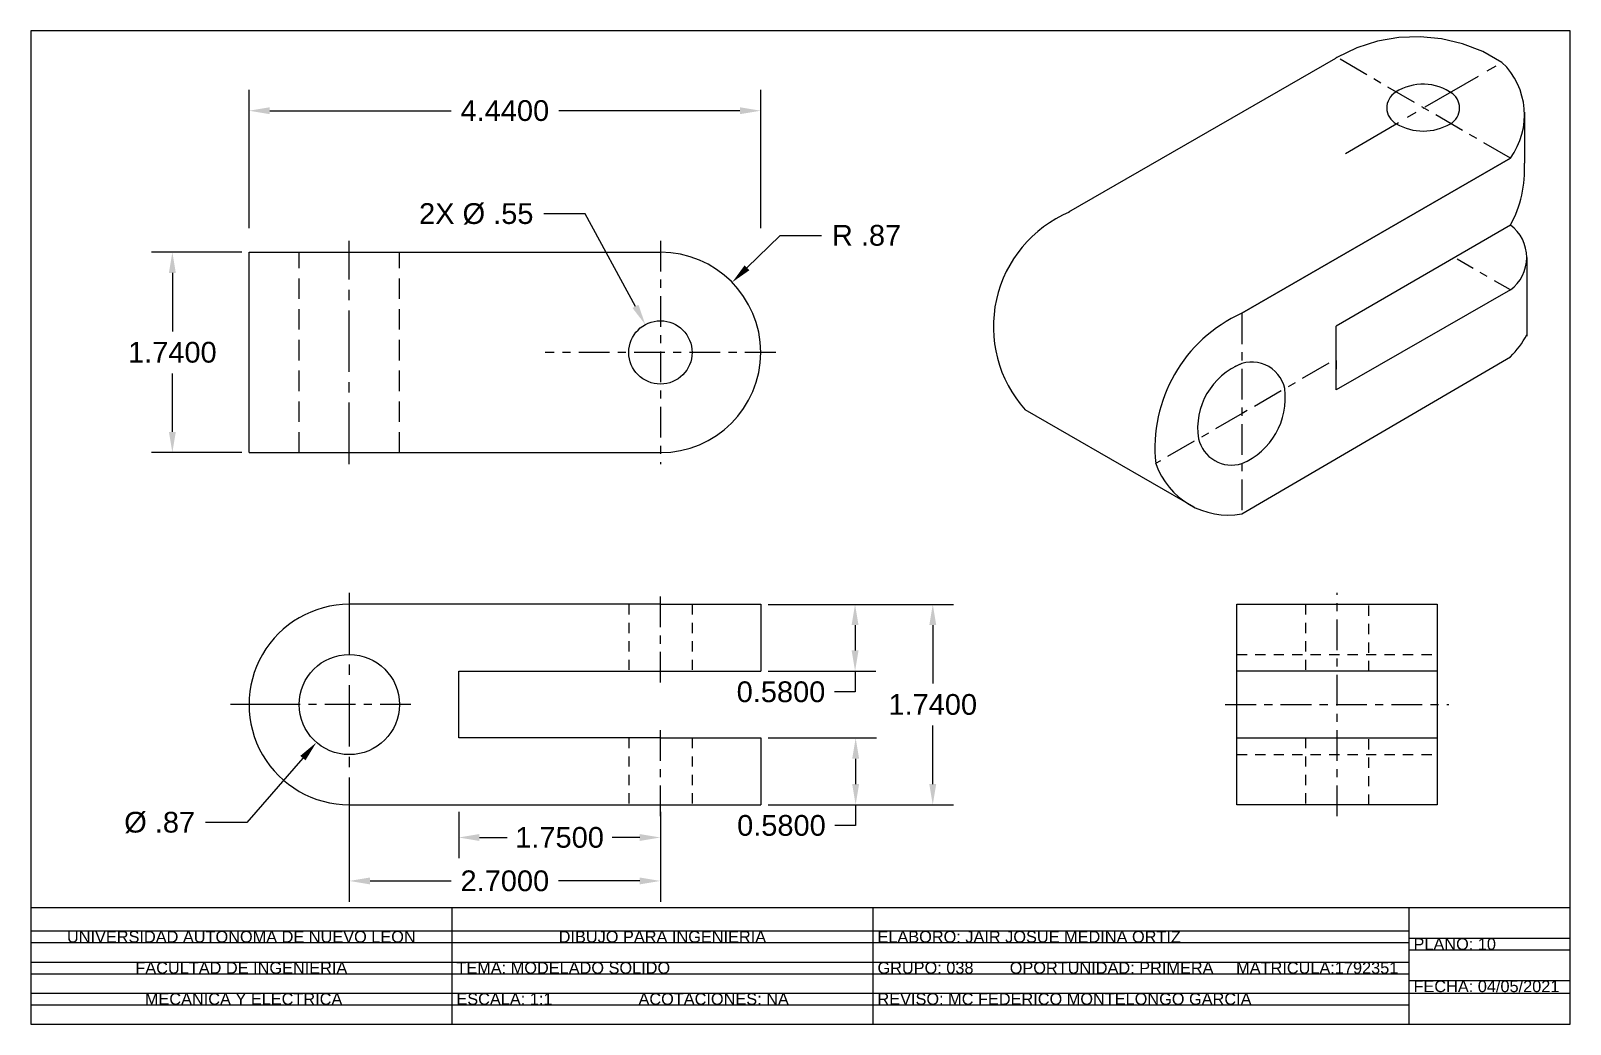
# Paper-space layout 'Plantilla en pulgadas' of a CAD drawing. Header units: inches. Extents: x 0.8 to 16.6, y 0.4 to 10.6.
# The model-space entities are those that its viewports show. They can reach past a viewport. Long polylines and large blocks are cut down to what shows.
import ezdxf
from ezdxf import colors
from ezdxf.entities.mleader import LeaderData, LeaderLine
from ezdxf.math import Vec2, Vec3

# ---------------------------------------------------------------- set-up
doc = ezdxf.new("R2010")
doc.units = ezdxf.units.IN
doc.header["$MEASUREMENT"] = 0
doc.linetypes.add('CENTER2', pattern=[1.125, 0.75, -0.125, 0.125, -0.125])
doc.linetypes.add('DASHED2', pattern=[0.375, 0.25, -0.125])
doc.styles.get("Standard").update_dxf_attribs({"font": 'arial.ttf'})
doc.dimstyles.get("Standard").update_dxf_attribs({"dimtxt": 0.18, "dimasz": 0.18, "dimexe": 0.18, "dimexo": 0.0625, "dimgap": 0.09, "dimtad": 0, "dimtih": 1, "dimtoh": 1, "dimdec": 4, "dimzin": 0, "dimdsep": 46, "dimtxsty": 'Standard', "dimcen": 0.09, "dimadec": 0, "dimazin": 0, "dimtfac": 1, "dimtdec": 4, "dimtofl": 0, "dimtmove": 0, "dimatfit": 3, "dimfxl": 1, "dimtolj": 1, "dimtzin": 0, "dimarcsym": 0})

# ---------------------------------------------------------------- blocks, each defined once
blk = doc.blocks.new('*D6')
at = {"color": 0, "lineweight": -2, "transparency": 16777216}
for p, q in [((-0.644, 5.891), (-0.644, 5.489)), ((1.106, 5.891), (1.106, 5.489)), ((-0.464, 5.669), (-0.224, 5.669)), ((0.926, 5.669), (0.686, 5.669))]:
    blk.add_line(p, q, dxfattribs=at)
at = {"color": 0, "transparency": 16777216}
for points in [[(-0.464, 5.699), (-0.464, 5.639), (-0.644, 5.669)], [(0.926, 5.699), (0.926, 5.639), (1.106, 5.669)]]:
    blk.add_solid(points, dxfattribs=at)
at = {"layer": 'Defpoints', "color": 0, "transparency": 16777216}
for p in [(-0.644, 5.953), (1.106, 5.953), (-0.644, 5.669)]:
    blk.add_point(p, dxfattribs=at)
at = {"color": 0, "transparency": 16777216, "insert": (0.231, 5.669), "char_height": 0.18, "attachment_point": 5}
blk.add_mtext('\\A1;1.7500', dxfattribs=at)
blk = doc.blocks.new('*D7')
at = {"color": 0, "lineweight": -2, "transparency": 16777216}
for p, q in [((-1.594, 5.891), (-1.594, 5.112)), ((1.106, 5.891), (1.106, 5.112)), ((-1.414, 5.292), (-0.709, 5.292)), ((0.926, 5.292), (0.221, 5.292))]:
    blk.add_line(p, q, dxfattribs=at)
at = {"color": 0, "transparency": 16777216}
for points in [[(-1.414, 5.322), (-1.414, 5.262), (-1.594, 5.292)], [(0.926, 5.322), (0.926, 5.262), (1.106, 5.292)]]:
    blk.add_solid(points, dxfattribs=at)
at = {"layer": 'Defpoints', "color": 0, "transparency": 16777216}
for p in [(-1.594, 5.953), (1.106, 5.953), (-1.594, 5.292)]:
    blk.add_point(p, dxfattribs=at)
at = {"color": 0, "transparency": 16777216, "insert": (-0.244, 5.292), "char_height": 0.18, "attachment_point": 5}
blk.add_mtext('\\A1;2.7000', dxfattribs=at)
blk = doc.blocks.new('*D8')
at = {"color": 0, "lineweight": -2, "transparency": 16777216}
for p, q in [((2.04, 7.693), (2.975, 7.693)), ((2.795, 7.513), (2.795, 7.293)), ((2.04, 7.113), (2.975, 7.113)), ((2.795, 7.113), (2.795, 6.933)), ((2.795, 6.933), (2.615, 6.933))]:
    blk.add_line(p, q, dxfattribs=at)
at = {"color": 0, "transparency": 16777216}
for points in [[(2.765, 7.513), (2.825, 7.513), (2.795, 7.693)], [(2.765, 7.293), (2.825, 7.293), (2.795, 7.113)]]:
    blk.add_solid(points, dxfattribs=at)
at = {"layer": 'Defpoints', "color": 0, "transparency": 16777216}
for p in [(1.977, 7.693), (1.977, 7.113), (2.795, 7.113)]:
    blk.add_point(p, dxfattribs=at)
at = {"color": 0, "transparency": 16777216, "insert": (2.152, 6.933), "char_height": 0.18, "attachment_point": 5}
blk.add_mtext('\\A1;0.5800', dxfattribs=at)
blk = doc.blocks.new('*D9')
at = {"color": 0, "lineweight": -2, "transparency": 16777216}
for p, q in [((2.04, 6.533), (2.98, 6.533)), ((2.8, 6.353), (2.8, 6.133)), ((2.04, 5.953), (2.98, 5.953)), ((2.8, 5.953), (2.8, 5.773)), ((2.8, 5.773), (2.62, 5.773))]:
    blk.add_line(p, q, dxfattribs=at)
at = {"color": 0, "transparency": 16777216}
for points in [[(2.77, 6.353), (2.83, 6.353), (2.8, 6.533)], [(2.77, 6.133), (2.83, 6.133), (2.8, 5.953)]]:
    blk.add_solid(points, dxfattribs=at)
at = {"layer": 'Defpoints', "color": 0, "transparency": 16777216}
for p in [(1.977, 6.533), (1.977, 5.953), (2.8, 5.953)]:
    blk.add_point(p, dxfattribs=at)
at = {"color": 0, "transparency": 16777216, "insert": (2.156, 5.773), "char_height": 0.18, "attachment_point": 5}
blk.add_mtext('\\A1;0.5800', dxfattribs=at)
blk = doc.blocks.new('*D10')
at = {"color": 0, "lineweight": -2, "transparency": 16777216}
for p, q in [((2.04, 7.693), (3.649, 7.693)), ((3.469, 7.513), (3.469, 7.005)), ((3.469, 6.133), (3.469, 6.641)), ((2.04, 5.953), (3.649, 5.953))]:
    blk.add_line(p, q, dxfattribs=at)
at = {"color": 0, "transparency": 16777216}
for points in [[(3.439, 7.513), (3.499, 7.513), (3.469, 7.693)], [(3.439, 6.133), (3.499, 6.133), (3.469, 5.953)]]:
    blk.add_solid(points, dxfattribs=at)
at = {"layer": 'Defpoints', "color": 0, "transparency": 16777216}
for p in [(1.977, 7.693), (1.977, 5.953), (3.469, 5.953)]:
    blk.add_point(p, dxfattribs=at)
at = {"color": 0, "transparency": 16777216, "insert": (3.469, 6.823), "char_height": 0.18, "attachment_point": 5}
blk.add_mtext('\\A1;1.7400', dxfattribs=at)
blk = doc.blocks.new('*D22')
at = {"color": 0, "lineweight": -2, "ltscale": 0.5, "transparency": 16777216}
for p, q in [((-2.526, 10.75), (-3.309, 10.75)), ((-3.129, 10.57), (-3.129, 10.062)), ((-3.129, 9.19), (-3.129, 9.698)), ((-2.526, 9.01), (-3.309, 9.01))]:
    blk.add_line(p, q, dxfattribs=at)
at = {"color": 0, "ltscale": 0.5, "transparency": 16777216}
for points in [[(-3.159, 10.57), (-3.099, 10.57), (-3.129, 10.75)], [(-3.159, 9.19), (-3.099, 9.19), (-3.129, 9.01)]]:
    blk.add_solid(points, dxfattribs=at)
at = {"layer": 'Defpoints', "color": 0, "ltscale": 0.5, "transparency": 16777216}
for p in [(-2.464, 10.75), (-3.129, 9.01), (-2.464, 9.01)]:
    blk.add_point(p, dxfattribs=at)
at = {"color": 0, "ltscale": 0.5, "transparency": 16777216, "insert": (-3.129, 9.88), "char_height": 0.18, "attachment_point": 5}
blk.add_mtext('\\A1;1.7400', dxfattribs=at)
blk = doc.blocks.new('*D23')
at = {"color": 0, "lineweight": -2, "ltscale": 0.5, "transparency": 16777216}
for p, q in [((-2.464, 10.958), (-2.464, 12.158)), ((1.976, 10.958), (1.976, 12.158)), ((-2.284, 11.978), (-0.711, 11.978)), ((1.796, 11.978), (0.223, 11.978))]:
    blk.add_line(p, q, dxfattribs=at)
at = {"color": 0, "ltscale": 0.5, "transparency": 16777216}
for points in [[(-2.284, 12.008), (-2.284, 11.948), (-2.464, 11.978)], [(1.796, 12.008), (1.796, 11.948), (1.976, 11.978)]]:
    blk.add_solid(points, dxfattribs=at)
at = {"layer": 'Defpoints', "color": 0, "ltscale": 0.5, "transparency": 16777216}
for p in [(-2.464, 11.978), (-2.464, 10.895), (1.976, 10.895)]:
    blk.add_point(p, dxfattribs=at)
at = {"color": 0, "ltscale": 0.5, "transparency": 16777216, "insert": (-0.244, 11.978), "char_height": 0.18, "attachment_point": 5}
blk.add_mtext('\\A1;4.4400', dxfattribs=at)

msp = doc.modelspace()

# ---------------------------------------------------------------- linework, layer by layer
for p, q in [((4.64961, 11.09959), (6.96778, 12.43498)), ((6.97636, 12.43991), (6.96729, 12.43469)), ((7.72441, 12.00043), (7.72868, 12.00291)), ((8.60328, 11.96565), (8.60328, 11.52221)), ((7.96125, 11.86441), (7.96288, 11.86347)), ((6.15052, 10.21933), (8.48105, 11.56587)), ((8.48105, 11.56587), (6.15052, 10.21933)), ((4.6532, 11.09748), (4.64961, 11.09959)), ((8.48105, 10.98587), (6.97052, 10.10782)), ((-2.46381, 9.00973), (-2.46381, 10.74973)), ((-2.46381, 10.74973), (1.10619, 10.74973)), ((8.62337, 10.70513), (8.62337, 10.0221)), ((8.48105, 10.42266), (6.97052, 9.55597)), ((6.97052, 9.55597), (6.97052, 10.10782)), ((6.15052, 8.47933), (8.48105, 9.84266)), ((4.6532, 9.1619), (4.27014, 9.38264)), ((5.7374, 8.53714), (4.6532, 9.1619)), ((-2.46381, 9.00973), (1.10619, 9.00973)), ((5.40391, 8.91652), (5.39785, 8.91301)), ((1.10619, 7.69319), (-1.59381, 7.69319)), ((1.10619, 7.69319), (1.9771, 7.69319)), ((1.9771, 7.69319), (1.9771, 7.11319)), ((6.1071, 5.95319), (6.1071, 7.69319)), ((6.1071, 7.69319), (7.8471, 7.69319)), ((7.8471, 7.69319), (7.8471, 5.95319)), ((-0.64381, 6.53319), (-0.64381, 7.11319)), ((-0.64381, 7.11319), (1.10619, 7.11319)), ((1.10619, 7.11319), (1.9771, 7.11319)), ((7.8471, 7.11319), (6.1071, 7.11319)), ((-2.1293, 6.82285), (-2.62338, 6.82285)), ((-2.46381, 6.82285), (-2.46381, 6.82354)), ((1.10619, 6.53319), (-0.64381, 6.53319)), ((1.10619, 6.53319), (1.9771, 6.53319)), ((1.9771, 6.53319), (1.9771, 5.95319)), ((6.1071, 6.53319), (7.8471, 6.53319)), ((-1.59381, 5.95319), (1.10619, 5.95319)), ((1.10619, 5.95319), (1.9771, 5.95319)), ((7.8471, 5.95319), (6.1071, 5.95319))]:
    msp.add_line(p, q)
at = {"linetype": 'CENTER2', "ltscale": 0.5}
for p, q in [((8.48105, 11.56587), (6.97636, 12.43991)), ((1.10619, 10.84973), (1.10619, 8.90973)), ((6.15052, 10.21933), (6.15052, 8.47933)), ((2.10619, 9.87973), (0.10619, 9.87973)), ((5.40391, 8.91652), (5.39785, 8.91301)), ((1.10619, 7.01319), (1.10619, 7.79319)), ((6.9771, 5.85319), (6.9771, 7.79319)), ((-1.05881, 6.82319), (-2.12881, 6.82319)), ((6.0071, 6.82319), (7.9471, 6.82319)), ((1.10619, 5.85319), (1.10619, 6.63319))]:
    msp.add_line(p, q, dxfattribs=at)
at = {"linetype": 'CENTER2'}
for p, q in [((7.04913, 11.60786), (8.40816, 12.39793)), ((-1.59381, 8.90973), (-1.59381, 10.84973)), ((-1.59381, 7.79319), (-1.59381, 5.85319))]:
    msp.add_line(p, q, dxfattribs=at)
at = {"linetype": 'DASHED2'}
for p, q in [((-2.02881, 9.00973), (-2.02881, 10.74973)), ((-1.15881, 9.00973), (-1.15881, 10.74973))]:
    msp.add_line(p, q, dxfattribs=at)
at = {"linetype": 'CENTER2', "ltscale": 0.3}
msp.add_line((8.48105, 10.42266), (7.99484, 10.70324), dxfattribs=at)
at = {"linetype": 'DASHED2', "ltscale": 0.5}
for p, q in [((0.83119, 7.69319), (0.83119, 7.11319)), ((1.38119, 7.69319), (1.38119, 7.11319)), ((6.7021, 7.69319), (6.7021, 7.11319)), ((7.2521, 7.11319), (7.2521, 7.69319)), ((6.1071, 7.25819), (7.8471, 7.25819)), ((0.83119, 6.53319), (0.83119, 5.95319)), ((1.38119, 6.53319), (1.38119, 5.95319)), ((6.7021, 6.53319), (6.7021, 5.95319)), ((7.2521, 5.95319), (7.2521, 6.53319)), ((6.1071, 6.38819), (7.8471, 6.38819))]:
    msp.add_line(p, q, dxfattribs=at)
at = {"linetype": 'CENTER2', "ltscale": 0.5}
for points in [[(6.90611, 9.78727), (6.15438, 9.34933), (5.40073, 8.91469)], [(6.52684, 9.56754), (6.52332, 9.5655)], [(5.77418, 9.13117), (5.77415, 9.13115)]]:
    msp.add_lwpolyline(points, dxfattribs=at)
for centre, radius in [((1.10619, 9.87973), 0.275), ((-1.59381, 6.82319), 0.435)]:
    msp.add_circle(centre, radius)
for centre, radius, start, end in [((7.65791, 11.24767), 1.3733, 56.885687, 119.78292), ((7.97097, 11.94041), 0.63282, 323.711112, 46.301317), ((7.72291, 11.7701), 0.4382, 53.710239, 122.903725), ((7.5665, 12.00281), 0.15793, 121.125281, 241.207551), ((7.88228, 12.00112), 0.15788, 300.009373, 60.091643), ((7.72584, 12.27254), 0.47116, 240.024211, 299.941941), ((5.07603, 10.10282), 1.0808, 113.03022, 221.785762), ((6.15961, 10.22176), 1.74245, 149.589564, 149.829431), ((8.27352, 10.70426), 0.34981, 306.387517, 53.612483), ((1.10619, 9.87973), 0.87, 270, 90), ((7.91975, 10.41426), 0.80112, 314.478787, 331.438163), ((6.36905, 9.22187), 0.60174, 111.294082, 188.669129), ((6.23917, 9.5061), 0.29029, 11.807094, 121.334296), ((5.07603, 10.10282), 1.0808, 341.547754, 341.602508), ((5.43084, 9.77177), 1.54059, 358.027492, 1.972508), ((5.90683, 9.48619), 0.62158, 293.082799, 7.330318), ((6.06401, 9.19924), 0.29771, 193.217324, 286.894222), ((6.03076, 9.13093), 0.66251, 198.88277, 280.414436), ((6.24942, 9.52574), 0.61931, 260.811051, 260.883832), ((-1.59381, 6.82319), 0.87, 89.999994, 270.034125)]:
    msp.add_arc(centre, radius, start, end)
at = {"ltscale": 0.5}
for centre, radius, start, end in [((7.62182, 11.46379), 0.9832, 330.91612, 3.406017), ((6.67755, 9.05197), 1.28082, 114.29743, 186.070304)]:
    msp.add_arc(centre, radius, start, end, dxfattribs=at)

# ---------------------------------------------------------------- dimensions: what is measured, and where the dimension line sits
dim = msp.add_linear_dim(base=(-2.46381, 11.97761), p1=(1.97619, 10.89512), p2=(-2.46381, 10.8955), dimstyle='Standard', dxfattribs=at)
dim.commit()
dim.dimension.update_dxf_attribs({"geometry": '*D23', "text_midpoint": (-0.24381, 11.97761)})
dim = msp.add_linear_dim(base=(-3.12899, 9.00973), p1=(-2.46381, 10.74973), p2=(-2.46381, 9.00973), angle=90, dimstyle='Standard', dxfattribs=at)
dim.commit()
dim.dimension.update_dxf_attribs({"geometry": '*D22', "text_midpoint": (-3.12899, 9.87973)})
for base, p1, p2, picture, middle in [((2.79534, 7.11319), (1.9771, 7.69319), (1.9771, 7.11319), '*D8', (2.15202, 6.93319)), ((3.46864, 5.95319), (1.9771, 7.69319), (1.9771, 5.95319), '*D10', (3.46864, 6.82319)), ((2.79976, 5.95319), (1.9771, 6.53319), (1.9771, 5.95319), '*D9', (2.15644, 5.77319))]:
    dim = msp.add_linear_dim(base=base, p1=p1, p2=p2, angle=90, dimstyle='Standard')
    dim.commit()
    dim.dimension.update_dxf_attribs({"geometry": picture, "text_midpoint": middle})
for base, p2, picture, middle in [((-1.59381, 5.29165), (-1.59381, 5.95319), '*D7', (-0.24381, 5.29165)), ((-0.64381, 5.66863), (-0.64381, 5.95319), '*D6', (0.23119, 5.66863))]:
    dim = msp.add_linear_dim(base=base, p1=(1.10619, 5.95319), p2=p2, dimstyle='Standard')
    dim.commit()
    dim.dimension.update_dxf_attribs({"geometry": picture, "text_midpoint": middle})

# ---------------------------------------------------------------- leaders
ml = msp.add_multileader_mtext('Standard')
ml.set_content('2X %%C .55', color=256)
ml.set_leader_properties()
ml.build(insert=Vec2(0, 0))
ml.multileader.update_dxf_attribs({"dogleg_length": 0.36, "arrow_head_size": 0.18})
ctx = ml.context
ctx.base_point, ctx.char_height, ctx.arrow_head_size, ctx.landing_gap_size, ctx.plane_origin = Vec3(-1.06085, 11.08152), 0.18, 0.18, 0.09, Vec3(1.10619, 9.87973)
ctx.text_align_type = 2
notes = []
notes.append((ctx, [(0, (1, 1, 0), (0.45417, 11.08152), (-1, 0), 0.36, [(0, [(0.97505, 10.12145)], 0, [])])]))
ctx.mtext.insert, ctx.mtext.alignment, ctx.mtext.flow_direction = Vec3(0.00417, 11.17515), 3, 5
ml = msp.add_multileader_mtext('Standard')
ml.set_content('R .87', color=256)
ml.set_leader_properties()
ml.build(insert=Vec2(0, 0))
ml.multileader.update_dxf_attribs({"dogleg_length": 0.36, "arrow_head_size": 0.18})
ctx = ml.context
ctx.base_point, ctx.char_height, ctx.arrow_head_size, ctx.landing_gap_size, ctx.plane_origin = Vec3(2.50395, 10.89512), 0.18, 0.18, 0.09, Vec3(1.10619, 9.87973)
notes.append((ctx, [(0, (1, 1, 0), (2.14395, 10.89512), (1, 0), 0.36, [(0, [(1.72804, 10.48818)], 0, [])])]))
ctx.mtext.insert, ctx.mtext.flow_direction = Vec3(2.59395, 10.98666), 5
ml = msp.add_multileader_mtext('Standard')
ml.set_content('\\pxi-3,l4,t4;%%C^I.87', color=256)
ml.set_leader_properties()
ml.build(insert=Vec2(0, 0))
ml.multileader.update_dxf_attribs({"dogleg_length": 0.36, "arrow_head_size": 0.18})
ctx = ml.context
ctx.base_point, ctx.char_height, ctx.arrow_head_size, ctx.landing_gap_size, ctx.plane_origin = Vec3(-4.05703, 5.79818), 0.18, 0.18, 0.09, Vec3(-1.59381, 6.82319)
ctx.text_align_type = 2
notes.append((ctx, [(0, (1, 1, 0), (-2.48172, 5.79818), (-1, 0), 0.36, [(0, [(-1.87863, 6.4944)], 0, [])])]))
ctx.mtext.insert, ctx.mtext.alignment, ctx.mtext.flow_direction = Vec3(-2.93172, 5.89181), 3, 5
for ctx, leaders in notes:
    for number, flags, end, landing, length, lines in leaders:
        leader = LeaderData()
        leader.index, (leader.has_last_leader_line, leader.has_dogleg_vector, leader.attachment_direction) = number, flags
        leader.last_leader_point, leader.dogleg_vector, leader.dogleg_length = Vec3(end), Vec3(landing), length
        for number, points, colour, breaks in lines:
            line = LeaderLine()
            line.index, line.vertices, line.color, line.breaks = number, Vec3.list(points), colors.encode_raw_color(colour), breaks
            leader.lines.append(line)
        ctx.leaders.append(leader)

psp = doc.layouts.new('Plantilla en pulgadas')

# ---------------------------------------------------------------- linework, layer by layer
for p, q in [((16.61, 10.61), (0.78, 10.61)), ((0.78, 10.61), (0.78, 0.39)), ((16.61, 0.39), (16.61, 10.61)), ((0.78, 1.59), (16.61, 1.59)), ((5.11, 1.59), (5.11, 0.39)), ((9.44, 1.59), (9.44, 0.39)), ((14.952, 1.59), (14.952, 0.39)), ((0.78, 1.35), (14.952, 1.35)), ((14.952, 1.275), (16.61, 1.275)), ((0.78, 1.23), (14.952, 1.23)), ((14.952, 1.155), (16.61, 1.155)), ((0.78, 1.03), (14.952, 1.03)), ((0.78, 0.91), (14.952, 0.91)), ((14.952, 0.84), (16.61, 0.84)), ((0.78, 0.71), (16.61, 0.71)), ((0.78, 0.59), (14.952, 0.59)), ((0.78, 0.39), (16.61, 0.39))]:
    psp.add_line(p, q)

# ---------------------------------------------------------------- texts
at = {"char_height": 0.12, "attachment_point": 1}
for s, width, insert in [('\\pxqc;UNIVERSIDAD AUTONOMA DE NUEVO LEON', 4.33, (0.78, 1.35)), ('\\pxqc;DIBUJO PARA INGENIERIA', 4.33, (5.11, 1.35)), (' ELABORO: JAIR JOSUE MEDINA ORTIZ', 5.512, (9.44, 1.35)), (' PLANO: 10', 1.658, (14.952, 1.275)), ('\\pxqc;FACULTAD DE INGENIERIA ', 4.33, (0.78, 1.03)), (' TEMA: MODELADO SOLIDO', 4.33, (5.11, 1.03)), (' GRUPO: 038        OPORTUNIDAD: PRIMERA     MATRICULA:1792351', 5.512, (9.44, 1.03)), (' FECHA: 04/05/2021', 1.658, (14.952, 0.84)), ('\\pxqc; MECANICA Y ELECTRICA', 4.33, (0.78, 0.71)), (' ESCALA: 1:1                   ACOTACIONES: NA', 4.33, (5.11, 0.71)), (' REVISO: MC FEDERICO MONTELONGO GARCIA', 5.512, (9.44, 0.71))]:
    psp.add_mtext_dynamic_manual_height_columns(s, width=width, gutter_width=1, heights=[0], dxfattribs=dict(at, insert=insert))

# ---------------------------------------------------------------- viewports
at = {"layer": '0', "view_target_point": (81.28732, 8.96642)}
psp.add_viewport(center=(8.695, 6.1), size=(15.83, 9.02), view_center_point=(-78.96592, -0.10003), view_height=7.6112783, dxfattribs=at)

doc.saveas('drawing.dxf')
